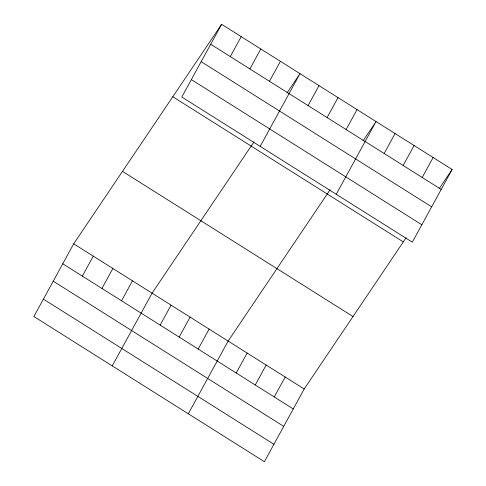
<?xml version="1.0" encoding="UTF-8"?>
<svg xmlns="http://www.w3.org/2000/svg" width="486" height="486" viewBox="0 0 486 486"><rect width="100%" height="100%" fill="white"/><g stroke="black" fill="none" stroke-linecap="round" stroke-linejoin="round"><path stroke-width="0.73" d="M221.622 24.3L181.813 97.018L412.31 242.186L452.12 169.468L221.622 24.3L73.69 243.814L33.88 316.532L264.378 461.7L304.187 388.982L406.15 237.684M82.353 276.109L93.282 256.152M101.945 288.453L112.874 268.491M230.291 56.595L241.214 36.638M121.536 300.791L132.465 280.835M249.883 68.933L260.806 48.977M112.248 365.885L152.057 293.173L254.02 141.869M269.475 81.277L280.398 61.321M160.149 325.104L171.072 305.147M260.18 146.371L299.996 73.659L286.977 92.978M179.164 337.084L190.093 317.127M308.081 105.59L319.01 85.633M198.179 349.057L209.108 329.101M327.096 117.569L338.025 97.613M188.313 413.793L228.122 341.081L330.085 189.777M346.117 129.543L357.04 109.587M236.214 373.011L247.137 353.055M336.245 194.279L376.061 121.561L363.042 140.879M255.229 384.991L266.158 365.029M384.147 153.497L395.075 133.541M274.244 396.965L285.173 377.008M403.161 165.471L414.09 145.514M422.182 177.451L433.105 157.494M439.107 188.787L452.12 169.468M210.699 44.256L441.197 189.425M201.168 61.667L431.665 206.836M191.344 79.607L421.842 224.775M172.803 96.738L403.301 241.907M122.508 171.376L353.006 316.544M73.69 243.814L304.187 388.982M62.761 263.77L293.258 408.939M53.229 281.181L283.727 426.35M43.412 299.121L273.91 444.289"/></g></svg>
